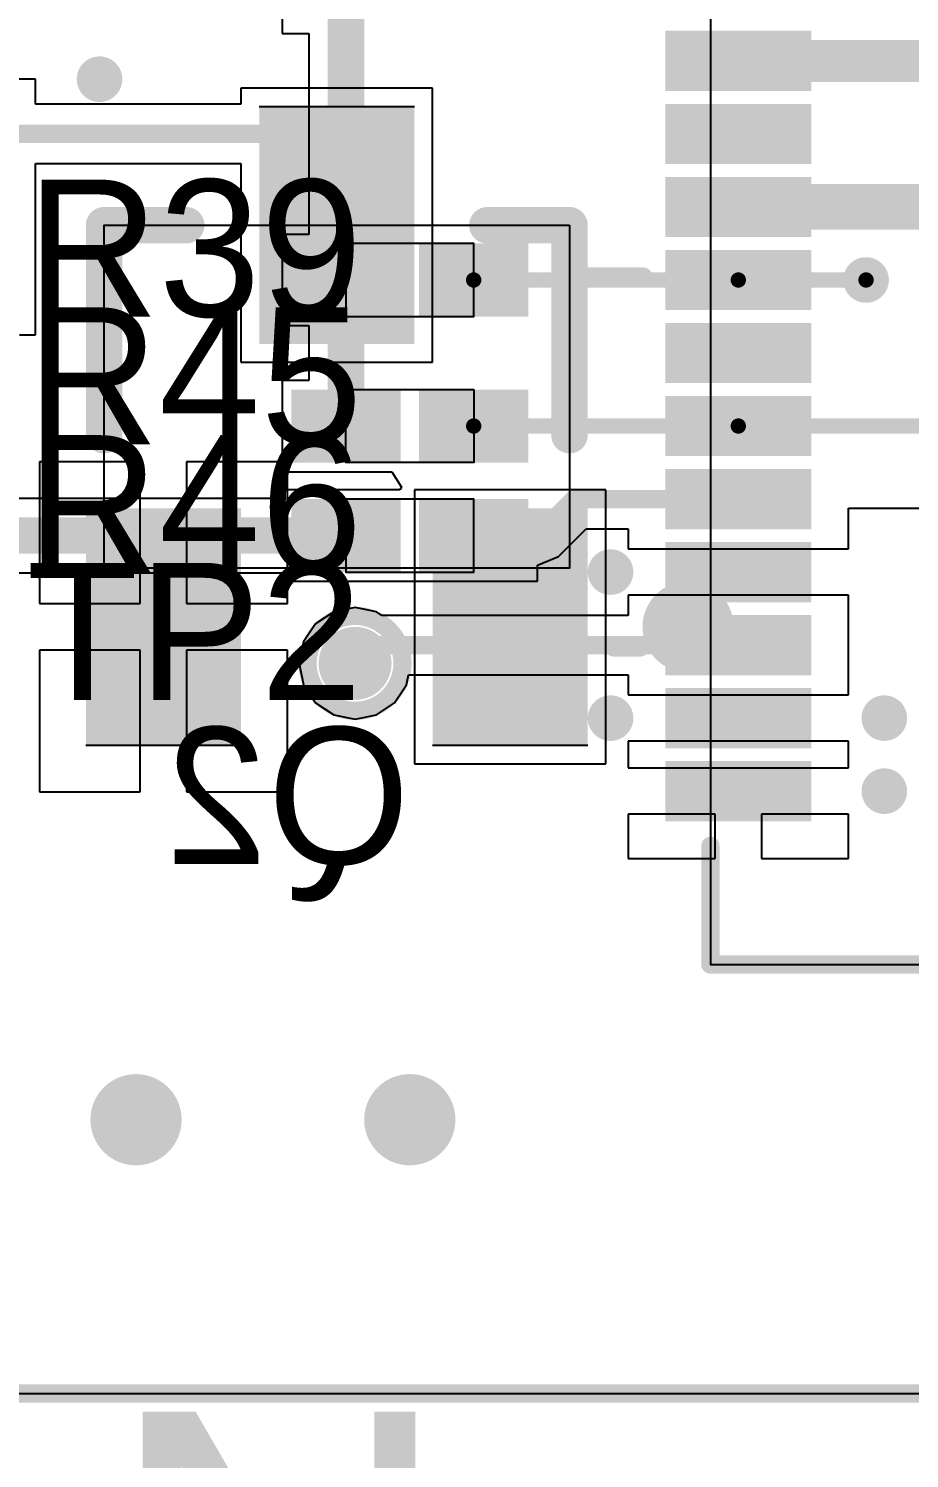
# Model space of a CAD drawing. Header units: millimetres. Extents: x 15 to 122, y 23 to 96.
# Drawn here: x 35.41 to 40.24, y 56.64 to 64.48 of the extents above; entities that cross this region are included whole.
import ezdxf

# ---------------------------------------------------------------- set-up
doc = ezdxf.new("R2010")
doc.units = ezdxf.units.MM
for name, color, linetype in [('Bottom Modules', 3, 'Continuous'), ('BottomLayer', 5, 'Continuous'), ('BottomOverlay', 54, 'Continuous'), ('BottomPaste', 16, 'Continuous'), ('TopLayer', 1, 'Continuous'), ('TopOverlay', 2, 'Continuous'), ('TopPaste', 8, 'Continuous'), ('TopSolder', 216, 'Continuous'), ('Upper Modules', 80, 'Continuous')]:
    doc.layers.add(name, color=color, linetype=linetype)
doc.styles.get("Standard").update_dxf_attribs({"font": 'ARExthalf2.shx', "width": 0.1})

msp = doc.modelspace()

# ---------------------------------------------------------------- linework, layer by layer
at = {"layer": 'Bottom Modules'}
for p, q in [((36.67500158, 64.05000144), (37.52500242, 64.05000144)), ((36.57500178, 60.5500059), (35.72500094, 60.5500059)), ((38.47500306, 60.55000336), (37.62500222, 60.55000336))]:
    msp.add_line(p, q, dxfattribs=at)
msp.add_lwpolyline([(38.37500326, 63.40000274), (38.37500326, 61.52126790673223), (35.82500328, 61.52126790673223), (35.82500328, 63.40000274)], close=True, dxfattribs=at)
at = {"layer": 'BottomLayer'}
for p, q in [((35.45000276, 64.20000114), (34.95000376, 64.20000114)), ((35.45000276, 64.06236362), (35.45000276, 64.20000114)), ((37.62500222, 64.15000124), (36.57500178, 64.15000124)), ((36.57500178, 64.15000124), (36.57500178, 64.06236362)), ((37.62500222, 62.65000423999999), (37.62500222, 64.15000124)), ((36.57500178, 64.06236362), (35.45000276, 64.06236362)), ((35.45000276, 63.57071613999999), (35.45000276, 63.73764494)), ((35.45000276, 63.73764494), (36.57500178, 63.73764494)), ((36.57500178, 63.73764494), (36.57500178, 62.65000423999999)), ((35.45000276, 63.5707136), (35.4500053, 63.57071613999999)), ((35.4500053, 63.57071613999999), (35.45000276, 63.57071613999999)), ((35.4500053, 63.50000254), (35.45000276, 63.5707136)), ((35.45000276, 63.42929148), (35.4500053, 63.5)), ((35.4500053, 63.5), (35.4500053, 63.50000254)), ((35.4500053, 63.50000254), (35.4500053, 63.50000254)), ((35.4500053, 63.42928894), (35.45000276, 63.42929148)), ((35.45000276, 63.4292864), (35.4500053, 63.42928894)), ((35.45000276, 62.8000014), (35.45000276, 63.4292864)), ((35.3623626, 62.8000014), (35.45000276, 62.8000014)), ((36.57500178, 62.65000423999999), (37.62500222, 62.65000423999999)), ((36.02300135999999, 62.1040033), (35.47100094, 62.1040033)), ((35.47100094, 62.1040033), (35.47100094, 61.3270046)), ((36.02300135999999, 61.3270046), (36.02300135999999, 62.1040033)), ((36.82900178, 62.1040033), (36.27700136, 62.1040033)), ((36.27700136, 62.1040033), (36.27700136, 61.3270046)), ((36.82900178, 61.3270046), (36.82900178, 62.1040033)), ((38.57500286, 61.95000056), (37.52500242, 61.95000056)), ((37.52500242, 61.95000056), (37.52500242, 60.45000356)), ((38.57500286, 60.45000356), (38.57500286, 61.95000056)), ((35.47100094, 61.3270046), (36.02300135999999, 61.3270046)), ((36.27700136, 61.3270046), (36.82900178, 61.3270046)), ((36.02300135999999, 61.0730046), (35.47100094, 61.0730046)), ((35.47100094, 61.0730046), (35.47100094, 60.2960059)), ((36.02300135999999, 60.2960059), (36.02300135999999, 61.0730046)), ((36.82900178, 61.0730046), (36.27700136, 61.0730046)), ((36.27700136, 61.0730046), (36.27700136, 60.2960059)), ((36.82900178, 60.2960059), (36.82900178, 61.0730046)), ((37.52500242, 60.45000356), (38.57500286, 60.45000356)), ((35.47100094, 60.2960059), (36.02300135999999, 60.2960059)), ((36.27700136, 60.2960059), (36.82900178, 60.2960059))]:
    msp.add_line(p, q, dxfattribs=at)
at = {"layer": 'BottomLayer', "const_width": 0.0999998}
for points in [[(35.20000326, 63.90000428), (37.100002, 63.90000428)], [(37.100002, 63.40000274), (37.100002, 63.90000428)]]:
    msp.add_lwpolyline(points, dxfattribs=at)
at = {"layer": 'BottomLayer'}
for points, const_width in [([(37.07500332, 63.90000428, 1), (37.12500068, 63.90000428, 1)], 0.0499999), ([(37.07500332, 63.90000428, 1), (37.12500068, 63.90000428, 1)], 0.0499999), ([(37.07500332, 63.40000274, 1), (37.12500068, 63.40000274, 1)], 0.0499999), ([(37.98750086, 61.17500084, 1), (38.11249934, 61.17500084, 1)], 0.12499848), ([(36.13750202, 60.99999991999999, 1), (36.26250049999999, 60.99999991999999, 1)], 0.12499848), ([(35.87499048, 58.49998205999999, 1), (36.12498744, 58.49998205999999, 1)], 0.2499995), ([(37.37499002, 58.49998205999999, 1), (37.62498698, 58.49998205999999, 1)], 0.2499995)]:
    msp.add_lwpolyline(points, format="xyb", close=True, dxfattribs=dict(at, const_width=const_width))
for points in [[(37.52500242, 64.05000144), (36.67500158, 64.05000144), (37.52500242, 62.75000403999999), (36.67500158, 62.75000403999999)], [(36.57500178, 61.8500033), (35.72500094, 61.8500033), (36.57500178, 60.5500059), (35.72500094, 60.5500059)], [(38.47500306, 61.85000075999999), (37.62500222, 61.85000075999999), (38.47500306, 60.55000336), (37.62500222, 60.55000336)]]:
    msp.add_solid(points, dxfattribs=at)
at = {"layer": 'BottomOverlay', "const_width": 0.1999996}
for points in [[(35.82500074, 63.40000274), (36.27500238, 63.40000274)], [(35.82500328, 62.25000249999999), (35.82500328, 63.40000274)], [(37.92500162, 63.40000274), (38.37500326, 63.40000274)], [(38.37500326, 62.25000249999999), (38.37500326, 63.40000274)]]:
    msp.add_lwpolyline(points, dxfattribs=at)
at = {"layer": 'BottomOverlay'}
for points, const_width in [([(35.77500084, 63.40000274, 1), (35.87500064, 63.40000274, 1)], 0.0999998), ([(35.77500338, 63.40000274, 1), (35.87500318, 63.40000274, 1)], 0.0999998), ([(36.22500248, 63.40000274, 1), (36.32500228, 63.40000274, 1)], 0.0999998), ([(37.87500172, 63.40000274, 1), (37.97500152, 63.40000274, 1)], 0.0999998), ([(38.32500336, 63.40000274, 1), (38.42500316, 63.40000274, 1)], 0.0999998), ([(38.32500336, 63.40000274, 1), (38.42500316, 63.40000274, 1)], 0.0999998), ([(35.77500338, 62.25000249999999, 1), (35.87500318, 62.25000249999999, 1)], 0.0999998), ([(38.32500336, 62.25000249999999, 1), (38.42500316, 62.25000249999999, 1)], 0.0999998), ([(39.15000298, 61.20000206, 1), (38.90000094, 61.20000206, 1)], 0.2499995), ([(38.8375017, 61.20000206, 1), (38.96250018, 61.20000206, 1)], 0.12499848), ([(39.08750374, 61.20000206, 1), (39.21250222, 61.20000206, 1)], 0.12499848)]:
    msp.add_lwpolyline(points, format="xyb", close=True, dxfattribs=dict(at, const_width=const_width))
at = {"layer": 'BottomPaste'}
for points in [[(37.52500242, 64.05000144), (36.67500158, 64.05000144), (37.52500242, 62.75000403999999), (36.67500158, 62.75000403999999)], [(37.52500242, 64.05000144), (36.67500158, 64.05000144), (37.52500242, 62.75000403999999), (36.67500158, 62.75000403999999)], [(36.57500178, 61.8500033), (35.72500094, 61.8500033), (36.57500178, 60.5500059), (35.72500094, 60.5500059)], [(36.57500178, 61.8500033), (35.72500094, 61.8500033), (36.57500178, 60.5500059), (35.72500094, 60.5500059)], [(38.47500306, 61.85000075999999), (37.62500222, 61.85000075999999), (38.47500306, 60.55000336), (37.62500222, 60.55000336)], [(38.47500306, 61.85000075999999), (37.62500222, 61.85000075999999), (38.47500306, 60.55000336), (37.62500222, 60.55000336)]]:
    msp.add_solid(points, dxfattribs=at)
at = {"layer": 'TopLayer'}
for p, q in [((36.80000006, 64.94999709999999), (36.80000006, 64.4499981)), ((36.80000006, 64.4499981), (36.94608054, 64.4499981)), ((36.94608054, 64.4499981), (36.94608054, 63.34999775999999)), ((36.94608054, 63.34999775999999), (36.80000006, 63.34999775999999)), ((36.80000006, 63.34999775999999), (36.80000006, 62.84999876)), ((36.80000006, 62.84999876), (36.94608054, 62.84999876)), ((36.94608054, 62.84999876), (36.94608054, 62.54999682)), ((36.94608054, 62.54999682), (36.80000006, 62.54999682)), ((36.80000006, 62.54999682), (36.80000006, 62.04999781999999)), ((36.80000006, 62.04999781999999), (37.40239408, 62.04999781999999)), ((37.40239408, 62.04999781999999), (37.45380368, 61.96422201999999)), ((37.45380368, 61.96422201999999), (37.44620399999999, 61.95000563999999)), ((36.8000026, 61.90392241999999), (35.05946252, 61.90392241999999)), ((37.42929014, 61.9500031), (36.8000026, 61.9500031)), ((36.8000026, 61.9500031), (36.8000026, 61.90392241999999)), ((37.42929268, 61.9500031), (37.42929014, 61.95000563999999)), ((37.42929014, 61.95000563999999), (37.42929014, 61.9500031)), ((37.44620399999999, 61.95000563999999), (37.42929268, 61.9500031)), ((39.90400959999999, 61.62698368), (39.90400959999999, 61.84932512)), ((39.90400959999999, 61.84932512), (40.5999823, 61.84932512)), ((38.31481034, 61.58519814), (38.46725352, 61.73764131999999)), ((38.46725352, 61.73764131999999), (38.696011, 61.73764131999999)), ((38.696011, 61.73764131999999), (38.696011, 61.62698368)), ((38.20000487999999, 61.53764425999999), (38.31481034, 61.58519814)), ((38.696011, 61.62698368), (39.90400959999999, 61.62698368)), ((34.97501006, 61.49608478), (36.8000026, 61.49608478)), ((36.8000026, 61.49608478), (36.8000026, 61.45000409999999)), ((38.20000234, 61.45000409999999), (38.20000234, 61.53764425999999)), ((38.20000234, 61.53764425999999), (38.20000487999999, 61.53764425999999)), ((36.8000026, 61.45000409999999), (37.42928759999999, 61.45000409999999)), ((37.42928759999999, 61.45000409999999), (37.42929014, 61.45000156)), ((37.42929014, 61.45000156), (37.42929268, 61.45000409999999)), ((37.42929268, 61.45000409999999), (37.5000012, 61.45000156)), ((37.5000012, 61.45000156), (37.50000374, 61.45000156)), ((37.50000374, 61.45000156), (37.5707148, 61.45000409999999)), ((37.50000374, 61.45000156), (37.50000374, 61.45000156)), ((37.5707148, 61.45000409999999), (37.57071733999999, 61.45000156)), ((37.57071733999999, 61.45000156), (37.57071733999999, 61.45000409999999)), ((37.57071733999999, 61.45000409999999), (38.20000234, 61.45000409999999)), ((39.90400959999999, 61.37298368), (38.696011, 61.37298368)), ((38.696011, 61.37298368), (38.696011, 61.26234382)), ((39.90400959999999, 61.13099026), (39.90400959999999, 61.37298368)), ((37.08294844, 61.2825927), (36.98371318, 61.21628853999999)), ((37.2000018, 61.30587688), (37.08294844, 61.2825927)), ((37.31705516, 61.2825927), (37.2000018, 61.30587688)), ((37.3473599, 61.26234382), (37.31705516, 61.2825927)), ((38.696011, 61.26234382), (37.3473599, 61.26234382)), ((36.98371318, 61.21628853999999), (36.91740902, 61.11705327999999)), ((36.91740902, 61.11705327999999), (36.89412484, 60.99999991999999)), ((39.90401468, 61.13099026), (39.90400959999999, 61.13099026)), ((39.90401468, 61.0689787), (39.90401468, 61.13099026)), ((39.90400959999999, 60.82698274), (39.90400959999999, 61.0689787)), ((39.90400959999999, 61.0689787), (39.90400959999999, 61.0689787)), ((39.90400959999999, 61.0689787), (39.90400959999999, 61.06897616)), ((39.90400959999999, 61.06897616), (39.90401468, 61.0689787)), ((36.89412484, 60.99999991999999), (36.91740902, 60.88294655999999)), ((37.48259458, 60.88294655999999), (37.49347086, 60.93762513999999)), ((37.49347086, 60.93762513999999), (38.696011, 60.93762513999999)), ((38.696011, 60.93762513999999), (38.696011, 60.82698274)), ((36.91740902, 60.88294655999999), (36.98371318, 60.78371129999999)), ((37.41629042, 60.78371129999999), (37.48259458, 60.88294655999999)), ((36.98371318, 60.78371129999999), (37.08294844, 60.71740714)), ((37.31705516, 60.71740714), (37.41629042, 60.78371129999999)), ((38.696011, 60.82698274), (39.90400959999999, 60.82698274)), ((37.08294844, 60.71740714), (37.2000018, 60.69412295999999)), ((37.2000018, 60.69412295999999), (37.31705516, 60.71740714)), ((39.90400959999999, 60.57298273999999), (38.696011, 60.57298273999999)), ((38.696011, 60.57298273999999), (38.696011, 60.42698353999999)), ((39.90400959999999, 60.42698353999999), (39.90400959999999, 60.57298273999999)), ((38.696011, 60.42698353999999), (39.90400959999999, 60.42698353999999)), ((39.17301029999999, 60.17298354), (38.696011, 60.17298354)), ((38.696011, 60.17298354), (38.696011, 59.93098504)), ((39.17301029999999, 59.93098504), (39.17301029999999, 60.17298354)), ((39.90400959999999, 60.17298354), (39.4270103, 60.17298354)), ((39.4270103, 60.17298354), (39.4270103, 59.93098504)), ((39.90400959999999, 59.93098504), (39.90400959999999, 60.17298354)), ((38.696011, 59.93098504), (39.17301029999999, 59.93098504)), ((39.4270103, 59.93098504), (39.90400959999999, 59.93098504))]:
    msp.add_line(p, q, dxfattribs=at)
for points, const_width in [([(37.14999936, 63.09999826), (37.14999936, 64.6999976)], 0.1999996), ([(39.07500186, 64.30000093999999), (39.29999252, 64.30000093999999)], 0.22999954), ([(39.29999252, 64.30000093999999), (39.3000103, 64.29998316)], 0.22999954), ([(39.3000103, 64.29998316), (41.80001038, 64.29998316)], 0.22999954), ([(39.3000103, 63.49998476), (40.59998484, 63.49998476)], 0.2499995), ([(39.3000103, 63.49998476), (39.3000103, 63.5)], 0.22999954), ([(37.14999936, 62.29999732), (37.14999936, 63.09999826)], 0.1999996), ([(37.8500005, 63.09999826), (39.3000103, 63.09999826)], 0.08400033999999999), ([(39.3000103, 63.09999826), (39.99999874, 63.09999826)], 0.08400033999999999), ([(39.99999874, 63.09999826), (40.00000128, 63.1000008)], 0.08400033999999999), ([(37.8500005, 62.29999732), (39.2999976, 62.29999732)], 0.08400033999999999), ([(39.2999976, 62.29999732), (39.30000013999999, 62.29999986)], 0.08400033999999999), ([(39.3000103, 62.29998208), (40.5999823, 62.29998208)], 0.08400033999999999), ([(38.20000487999999, 61.7000036), (38.40000194, 61.90000066)], 0.0999998), ([(38.40000194, 61.90000066), (39.29999252, 61.90000066)], 0.0999998), ([(34.97499736, 61.7000036), (37.1500019, 61.7000036)], 0.1999996), ([(37.85000304, 61.7000036), (38.20000487999999, 61.7000036)], 0.0999998), ([(37.2000018, 60.99999991999999), (37.29998636, 61.09998448)], 0.0999998), ([(37.29998636, 61.09998448), (39.3000103, 61.09998448)], 0.0999998)]:
    msp.add_lwpolyline(points, dxfattribs=dict(at, const_width=const_width))
for points, const_width in [([(39.01250262, 64.30000093999999, 1), (39.13750109999999, 64.30000093999999, 1)], 0.12499848), ([(39.01750134, 64.30000093999999, 1), (39.13250238, 64.30000093999999, 1)], 0.1149985), ([(39.242492, 64.30000093999999, 1), (39.35749303999999, 64.30000093999999, 1)], 0.1149985), ([(39.242492, 64.30000093999999, 1), (39.35749303999999, 64.30000093999999, 1)], 0.1149985), ([(39.24250978, 64.29998316, 1), (39.35751081999999, 64.29998316, 1)], 0.1149985), ([(39.24250978, 64.29998316, 1), (39.35751081999999, 64.29998316, 1)], 0.1149985), ([(39.46250172, 64.30000093999999, 1), (39.5875002, 64.30000093999999, 1)], 0.12499848), ([(35.73750282, 64.20000114, 1), (35.8625013, 64.20000114, 1)], 0.12499848), ([(39.01250262, 63.90000173999999, 1), (39.13750109999999, 63.90000173999999, 1)], 0.12499848), ([(39.01250262, 63.5, 1), (39.13750109999999, 63.5, 1)], 0.12499848), ([(39.23751106, 63.49998476, 1), (39.36250954, 63.49998476, 1)], 0.12499848), ([(39.24250978, 63.5, 1), (39.35751081999999, 63.5, 1)], 0.1149985), ([(39.24250978, 63.49998476, 1), (39.35751081999999, 63.49998476, 1)], 0.1149985), ([(39.46250172, 63.5, 1), (39.5875002, 63.5, 1)], 0.12499848), ([(39.93750204, 63.1000008, 1), (40.06250052, 63.1000008, 1)], 0.12499848), ([(37.09999946, 63.09999826, 1), (37.19999926, 63.09999826, 1)], 0.0999998), ([(37.09999946, 63.09999826, 1), (37.19999926, 63.09999826, 1)], 0.0999998), ([(37.82899978, 63.09999826, 1), (37.87100122, 63.09999826, 1)], 0.0419989), ([(39.27900958, 63.09999826, 1), (39.32101102, 63.09999826, 1)], 0.0419989), ([(39.27900958, 63.09999826, 1), (39.32101102, 63.09999826, 1)], 0.0419989), ([(39.97899802, 63.09999826, 1), (40.02099946, 63.09999826, 1)], 0.0419989), ([(39.97899802, 63.09999826, 1), (40.02099946, 63.09999826, 1)], 0.0419989), ([(39.97900056, 63.1000008, 1), (40.021002, 63.1000008, 1)], 0.0419989), ([(39.2375009, 62.70000159999999, 1), (39.36249938, 62.70000159999999, 1)], 0.12499848), ([(39.48750039999999, 62.70000159999999, 1), (39.61249888, 62.70000159999999, 1)], 0.12499848), ([(37.09999946, 62.29999732, 1), (37.19999926, 62.29999732, 1)], 0.0999998), ([(37.82899978, 62.29999732, 1), (37.87100122, 62.29999732, 1)], 0.0419989), ([(39.27899688, 62.29999732, 1), (39.32099832, 62.29999732, 1)], 0.0419989), ([(39.27899688, 62.29999732, 1), (39.32099832, 62.29999732, 1)], 0.0419989), ([(39.27899942, 62.29999986, 1), (39.32100086, 62.29999986, 1)], 0.0419989), ([(39.27900958, 62.29998208, 1), (39.32101102, 62.29998208, 1)], 0.0419989), ([(38.37500326, 61.90000066, 1), (38.42500062, 61.90000066, 1)], 0.0499999), ([(38.37500326, 61.90000066, 1), (38.42500062, 61.90000066, 1)], 0.0499999), ([(39.27499384, 61.90000066, 1), (39.3249912, 61.90000066, 1)], 0.0499999), ([(37.100002, 61.7000036, 1), (37.2000018, 61.7000036, 1)], 0.0999998), ([(37.7875038, 61.7000036, 1), (37.91250228, 61.7000036, 1)], 0.12499848), ([(37.82500436, 61.7000036, 1), (37.87500172, 61.7000036, 1)], 0.0499999), ([(38.1750062, 61.7000036, 1), (38.22500356, 61.7000036, 1)], 0.0499999), ([(38.1750062, 61.7000036, 1), (38.22500356, 61.7000036, 1)], 0.0499999), ([(38.5375023, 61.50000146, 1), (38.66250077999999, 61.50000146, 1)], 0.12499848), ([(39.01250262, 61.50000146, 1), (39.13750109999999, 61.50000146, 1)], 0.12499848), ([(39.48750039999999, 61.50000146, 1), (39.61249888, 61.50000146, 1)], 0.12499848), ([(37.100002, 60.99999991999999, 1), (37.30000159999999, 60.99999991999999, 1)], 0.1999996), ([(37.27498768, 61.09998448, 1), (37.32498504, 61.09998448, 1)], 0.0499999), ([(37.27498768, 61.09998448, 1), (37.32498504, 61.09998448, 1)], 0.0499999), ([(39.27501162, 61.09998448, 1), (39.32500898, 61.09998448, 1)], 0.0499999), ([(37.17500312, 60.99999991999999, 1), (37.22500048, 60.99999991999999, 1)], 0.0499999), ([(38.5375023, 60.70000052, 1), (38.66250077999999, 60.70000052, 1)], 0.12499848), ([(39.46250172, 60.70000052, 1), (39.5875002, 60.70000052, 1)], 0.12499848), ([(40.03750184, 60.70000052, 1), (40.16250032, 60.70000052, 1)], 0.12499848), ([(39.01250262, 60.29999878, 1), (39.13750109999999, 60.29999878, 1)], 0.12499848), ([(39.46250172, 60.29999878, 1), (39.5875002, 60.29999878, 1)], 0.12499848), ([(40.03750184, 60.30000132, 1), (40.16250032, 60.30000132, 1)], 0.12499848), ([(35.87499048, 58.49998205999999, 1), (36.12498744, 58.49998205999999, 1)], 0.2499995), ([(37.37499002, 58.49998205999999, 1), (37.62498698, 58.49998205999999, 1)], 0.2499995)]:
    msp.add_lwpolyline(points, format="xyb", close=True, dxfattribs=dict(at, const_width=const_width))
for points in [[(39.6500096, 64.18498466), (39.6500096, 64.41498166), (38.950011, 64.18498466), (38.950011, 64.41498166)], [(39.6500096, 63.78498545999999), (39.6500096, 64.01498246), (38.950011, 63.78498545999999), (38.950011, 64.01498246)], [(39.6500096, 63.38498626), (39.6500096, 63.61498326), (38.950011, 63.38498626), (38.950011, 63.61498326)], [(36.89999986, 63.24999795999999), (36.89999986, 62.94999856), (37.39999886, 63.24999795999999), (37.39999886, 62.94999856)], [(37.600001, 63.24999795999999), (37.600001, 62.94999856), (38.09999999999999, 63.24999795999999), (38.09999999999999, 62.94999856)], [(39.6500096, 62.98498452), (39.6500096, 63.21498151999999), (38.950011, 62.98498452), (38.950011, 63.21498151999999)], [(39.6500096, 62.58498531999999), (39.6500096, 62.81498232), (38.950011, 62.58498531999999), (38.950011, 62.81498232)], [(36.89999986, 62.44999702), (36.89999986, 62.14999761999999), (37.39999886, 62.44999702), (37.39999886, 62.14999761999999)], [(37.600001, 62.44999702), (37.600001, 62.14999761999999), (38.09999999999999, 62.44999702), (38.09999999999999, 62.14999761999999)], [(39.6500096, 62.18498357999999), (39.6500096, 62.41498058), (38.950011, 62.18498357999999), (38.950011, 62.41498058)], [(39.6500096, 61.78498438), (39.6500096, 62.01498137999999), (38.950011, 61.78498438), (38.950011, 62.01498137999999)], [(37.4000014, 61.5500039), (37.4000014, 61.8500033), (36.9000024, 61.5500039), (36.9000024, 61.8500033)], [(38.10000254, 61.5500039), (38.10000254, 61.8500033), (37.60000354, 61.5500039), (37.60000354, 61.8500033)], [(39.6500096, 61.38498517999999), (39.6500096, 61.61498218), (38.950011, 61.38498517999999), (38.950011, 61.61498218)], [(39.6500096, 60.98498598), (39.6500096, 61.21498297999999), (38.950011, 60.98498598), (38.950011, 61.21498297999999)], [(39.6500096, 60.58498424), (39.6500096, 60.81498123999999), (38.950011, 60.58498424), (38.950011, 60.81498123999999)], [(39.6500096, 60.18498503999999), (39.6500096, 60.41498204), (38.950011, 60.18498503999999), (38.950011, 60.41498204)]]:
    msp.add_solid(points, dxfattribs=at)
at = {"layer": 'TopOverlay', "const_width": 0.0999998}
for points in [[(39.92501032, 63.49998476), (41.17501035999999, 63.49998476)], [(38.38104084, 63.11898476), (38.7780403, 63.11898476)], [(38.61904138, 61.08698476), (38.76204084, 61.08698476)], [(39.14702863999999, 59.3500083), (39.14702863999999, 59.99998414)], [(39.17500928, 59.3500083), (41.9250114, 59.3500083)], [(25.54999716, 56.99995965999999), (43.55001196, 56.99995965999999)]]:
    msp.add_lwpolyline(points, dxfattribs=at)
at = {"layer": 'TopOverlay'}
for points, const_width in [([(39.90001164, 63.49998476, 1), (39.95000899999999, 63.49998476, 1)], 0.0499999), ([(38.35604216, 63.11898476, 1), (38.40603952, 63.11898476, 1)], 0.0499999), ([(38.75304162, 63.11898476, 1), (38.80303898, 63.11898476, 1)], 0.0499999), ([(37.46000128, 60.99999991999999, 1), (36.94000232, 60.99999991999999, 1)], 0.0999998), ([(38.5940427, 61.08698476, 1), (38.64404005999999, 61.08698476, 1)], 0.0499999), ([(38.73704215999999, 61.08698476, 1), (38.78703952, 61.08698476, 1)], 0.0499999), ([(36.91500363999999, 60.99999991999999, 1), (36.965001, 60.99999991999999, 1)], 0.0499999), ([(37.4350026, 60.99999991999999, 1), (37.48499996, 60.99999991999999, 1)], 0.0499999), ([(39.12202996, 59.99998414, 1), (39.17202732, 59.99998414, 1)], 0.0499999), ([(39.12202996, 59.3500083, 1), (39.17202732, 59.3500083, 1)], 0.0499999), ([(39.15001059999999, 59.3500083, 1), (39.20000796, 59.3500083, 1)], 0.0499999)]:
    msp.add_lwpolyline(points, format="xyb", close=True, dxfattribs=dict(at, const_width=const_width))
at = {"layer": 'TopPaste', "const_width": 0.1999996}
msp.add_lwpolyline([(37.100002, 60.99999991999999, 1), (37.30000159999999, 60.99999991999999, 1)], format="xyb", close=True, dxfattribs=at)
msp.add_lwpolyline([(37.100002, 60.99999991999999, 1), (37.30000159999999, 60.99999991999999, 1)], format="xyb", close=True, dxfattribs=at)
at = {"layer": 'TopPaste'}
for points in [[(39.7000095, 64.13498476), (39.7000095, 64.46498156), (38.9000111, 64.13498476), (38.9000111, 64.46498156)], [(39.7000095, 64.13498476), (39.7000095, 64.46498156), (38.9000111, 64.13498476), (38.9000111, 64.46498156)], [(39.7000095, 63.73498556), (39.7000095, 64.06498236), (38.9000111, 63.73498556), (38.9000111, 64.06498236)], [(39.7000095, 63.73498556), (39.7000095, 64.06498236), (38.9000111, 63.73498556), (38.9000111, 64.06498236)], [(39.7000095, 63.33498635999999), (39.7000095, 63.66498316), (38.9000111, 63.33498635999999), (38.9000111, 63.66498316)], [(39.7000095, 63.33498635999999), (39.7000095, 63.66498316), (38.9000111, 63.33498635999999), (38.9000111, 63.66498316)], [(36.89999986, 63.24999795999999), (36.89999986, 62.94999856), (37.39999886, 63.24999795999999), (37.39999886, 62.94999856)], [(36.89999986, 63.24999795999999), (36.89999986, 62.94999856), (37.39999886, 63.24999795999999), (37.39999886, 62.94999856)], [(37.600001, 63.24999795999999), (37.600001, 62.94999856), (38.09999999999999, 63.24999795999999), (38.09999999999999, 62.94999856)], [(37.600001, 63.24999795999999), (37.600001, 62.94999856), (38.09999999999999, 63.24999795999999), (38.09999999999999, 62.94999856)], [(39.7000095, 62.93498461999999), (39.7000095, 63.26498142), (38.9000111, 62.93498461999999), (38.9000111, 63.26498142)], [(39.7000095, 62.93498461999999), (39.7000095, 63.26498142), (38.9000111, 62.93498461999999), (38.9000111, 63.26498142)], [(39.7000095, 62.53498542), (39.7000095, 62.86498221999999), (38.9000111, 62.53498542), (38.9000111, 62.86498221999999)], [(39.7000095, 62.53498542), (39.7000095, 62.86498221999999), (38.9000111, 62.53498542), (38.9000111, 62.86498221999999)], [(36.89999986, 62.44999702), (36.89999986, 62.14999761999999), (37.39999886, 62.44999702), (37.39999886, 62.14999761999999)], [(36.89999986, 62.44999702), (36.89999986, 62.14999761999999), (37.39999886, 62.44999702), (37.39999886, 62.14999761999999)], [(37.600001, 62.44999702), (37.600001, 62.14999761999999), (38.09999999999999, 62.44999702), (38.09999999999999, 62.14999761999999)], [(37.600001, 62.44999702), (37.600001, 62.14999761999999), (38.09999999999999, 62.44999702), (38.09999999999999, 62.14999761999999)], [(39.7000095, 62.13498368), (39.7000095, 62.46498047999999), (38.9000111, 62.13498368), (38.9000111, 62.46498047999999)], [(39.7000095, 62.13498368), (39.7000095, 62.46498047999999), (38.9000111, 62.13498368), (38.9000111, 62.46498047999999)], [(39.7000095, 61.73498447999999), (39.7000095, 62.06498128), (38.9000111, 61.73498447999999), (38.9000111, 62.06498128)], [(39.7000095, 61.73498447999999), (39.7000095, 62.06498128), (38.9000111, 61.73498447999999), (38.9000111, 62.06498128)], [(37.4000014, 61.5500039), (37.4000014, 61.8500033), (36.9000024, 61.5500039), (36.9000024, 61.8500033)], [(37.4000014, 61.5500039), (37.4000014, 61.8500033), (36.9000024, 61.5500039), (36.9000024, 61.8500033)], [(38.10000254, 61.5500039), (38.10000254, 61.8500033), (37.60000354, 61.5500039), (37.60000354, 61.8500033)], [(38.10000254, 61.5500039), (38.10000254, 61.8500033), (37.60000354, 61.5500039), (37.60000354, 61.8500033)], [(39.7000095, 61.33498528), (39.7000095, 61.66498207999999), (38.9000111, 61.33498528), (38.9000111, 61.66498207999999)], [(39.7000095, 61.33498528), (39.7000095, 61.66498207999999), (38.9000111, 61.33498528), (38.9000111, 61.66498207999999)], [(39.7000095, 60.93498607999999), (39.7000095, 61.26498288), (38.9000111, 60.93498607999999), (38.9000111, 61.26498288)], [(39.7000095, 60.93498607999999), (39.7000095, 61.26498288), (38.9000111, 60.93498607999999), (38.9000111, 61.26498288)], [(39.7000095, 60.53498433999999), (39.7000095, 60.86498114), (38.9000111, 60.53498433999999), (38.9000111, 60.86498114)], [(39.7000095, 60.53498433999999), (39.7000095, 60.86498114), (38.9000111, 60.53498433999999), (38.9000111, 60.86498114)], [(39.7000095, 60.13498514), (39.7000095, 60.46498193999999), (38.9000111, 60.13498514), (38.9000111, 60.46498193999999)], [(39.7000095, 60.13498514), (39.7000095, 60.46498193999999), (38.9000111, 60.13498514), (38.9000111, 60.46498193999999)]]:
    msp.add_solid(points, dxfattribs=at)
at = {"layer": 'TopSolder', "const_width": 0.1999996}
msp.add_lwpolyline([(37.100002, 60.99999991999999, 1), (37.30000159999999, 60.99999991999999, 1)], format="xyb", close=True, dxfattribs=at)
msp.add_lwpolyline([(37.100002, 60.99999991999999, 1), (37.30000159999999, 60.99999991999999, 1)], format="xyb", close=True, dxfattribs=at)
at = {"layer": 'TopSolder'}
for points in [[(39.7000095, 64.13498476), (39.7000095, 64.46498156), (38.9000111, 64.13498476), (38.9000111, 64.46498156)], [(39.7000095, 64.13498476), (39.7000095, 64.46498156), (38.9000111, 64.13498476), (38.9000111, 64.46498156)], [(39.7000095, 63.73498556), (39.7000095, 64.06498236), (38.9000111, 63.73498556), (38.9000111, 64.06498236)], [(39.7000095, 63.73498556), (39.7000095, 64.06498236), (38.9000111, 63.73498556), (38.9000111, 64.06498236)], [(39.7000095, 63.33498635999999), (39.7000095, 63.66498316), (38.9000111, 63.33498635999999), (38.9000111, 63.66498316)], [(39.7000095, 63.33498635999999), (39.7000095, 63.66498316), (38.9000111, 63.33498635999999), (38.9000111, 63.66498316)], [(36.84999996, 63.29999786), (36.84999996, 62.89999865999999), (37.44999876, 63.29999786), (37.44999876, 62.89999865999999)], [(36.84999996, 63.29999786), (36.84999996, 62.89999865999999), (37.44999876, 63.29999786), (37.44999876, 62.89999865999999)], [(37.5500011, 63.29999786), (37.5500011, 62.89999865999999), (38.1499999, 63.29999786), (38.1499999, 62.89999865999999)], [(37.5500011, 63.29999786), (37.5500011, 62.89999865999999), (38.1499999, 63.29999786), (38.1499999, 62.89999865999999)], [(39.7000095, 62.93498461999999), (39.7000095, 63.26498142), (38.9000111, 62.93498461999999), (38.9000111, 63.26498142)], [(39.7000095, 62.93498461999999), (39.7000095, 63.26498142), (38.9000111, 62.93498461999999), (38.9000111, 63.26498142)], [(39.7000095, 62.53498542), (39.7000095, 62.86498221999999), (38.9000111, 62.53498542), (38.9000111, 62.86498221999999)], [(39.7000095, 62.53498542), (39.7000095, 62.86498221999999), (38.9000111, 62.53498542), (38.9000111, 62.86498221999999)], [(36.84999996, 62.49999691999999), (36.84999996, 62.09999772), (37.44999876, 62.49999691999999), (37.44999876, 62.09999772)], [(36.84999996, 62.49999691999999), (36.84999996, 62.09999772), (37.44999876, 62.49999691999999), (37.44999876, 62.09999772)], [(37.5500011, 62.49999691999999), (37.5500011, 62.09999772), (38.1499999, 62.49999691999999), (38.1499999, 62.09999772)], [(37.5500011, 62.49999691999999), (37.5500011, 62.09999772), (38.1499999, 62.49999691999999), (38.1499999, 62.09999772)], [(39.7000095, 62.13498368), (39.7000095, 62.46498047999999), (38.9000111, 62.13498368), (38.9000111, 62.46498047999999)], [(39.7000095, 62.13498368), (39.7000095, 62.46498047999999), (38.9000111, 62.13498368), (38.9000111, 62.46498047999999)], [(39.7000095, 61.73498447999999), (39.7000095, 62.06498128), (38.9000111, 61.73498447999999), (38.9000111, 62.06498128)], [(39.7000095, 61.73498447999999), (39.7000095, 62.06498128), (38.9000111, 61.73498447999999), (38.9000111, 62.06498128)], [(37.4500013, 61.500004), (37.4500013, 61.90000319999999), (36.8500025, 61.500004), (36.8500025, 61.90000319999999)], [(37.4500013, 61.500004), (37.4500013, 61.90000319999999), (36.8500025, 61.500004), (36.8500025, 61.90000319999999)], [(38.15000243999999, 61.500004), (38.15000243999999, 61.90000319999999), (37.55000364, 61.500004), (37.55000364, 61.90000319999999)], [(38.15000243999999, 61.500004), (38.15000243999999, 61.90000319999999), (37.55000364, 61.500004), (37.55000364, 61.90000319999999)], [(39.7000095, 61.33498528), (39.7000095, 61.66498207999999), (38.9000111, 61.33498528), (38.9000111, 61.66498207999999)], [(39.7000095, 61.33498528), (39.7000095, 61.66498207999999), (38.9000111, 61.33498528), (38.9000111, 61.66498207999999)], [(39.7000095, 60.93498607999999), (39.7000095, 61.26498288), (38.9000111, 60.93498607999999), (38.9000111, 61.26498288)], [(39.7000095, 60.93498607999999), (39.7000095, 61.26498288), (38.9000111, 60.93498607999999), (38.9000111, 61.26498288)], [(39.7000095, 60.53498433999999), (39.7000095, 60.86498114), (38.9000111, 60.53498433999999), (38.9000111, 60.86498114)], [(39.7000095, 60.53498433999999), (39.7000095, 60.86498114), (38.9000111, 60.53498433999999), (38.9000111, 60.86498114)], [(39.7000095, 60.13498514), (39.7000095, 60.46498193999999), (38.9000111, 60.13498514), (38.9000111, 60.46498193999999)], [(39.7000095, 60.13498514), (39.7000095, 60.46498193999999), (38.9000111, 60.13498514), (38.9000111, 60.46498193999999)]]:
    msp.add_solid(points, dxfattribs=at)
at = {"layer": 'Upper Modules'}
for points in [[(43.55001196, 56.99995965999999), (43.55001196, 70.02498313999999), (25.54999716, 70.02498313999999), (25.54999716, 56.99995965999999)], [(39.14703118, 67.64996122), (39.14703118, 59.3500083), (41.95299204, 59.3500083), (41.95299204, 67.64996122)], [(37.14999936, 63.29999786), (37.14999936, 62.89999865999999), (37.85000049999999, 62.89999865999999), (37.85000049999999, 63.29999786)], [(37.85000049999999, 62.49999691999999), (37.85000049999999, 62.09999772), (37.14999936, 62.09999772), (37.14999936, 62.49999691999999)], [(37.15000189999999, 61.90000319999999), (37.15000189999999, 61.500004), (37.85000304, 61.500004), (37.85000304, 61.90000319999999)]]:
    msp.add_lwpolyline(points, close=True, dxfattribs=at)

# ---------------------------------------------------------------- texts
at = {"layer": 'BottomOverlay', "text_generation_flag": 2}
msp.add_text('Q2', height=0.75000104, rotation=360, dxfattribs=at).set_placement((37.5000012, 59.89999958))
at = {"layer": 'TopOverlay'}
for s, p in [('R39', (35.40000032, 62.9000012)), ('R45', (35.40000032, 62.20000005999999)), ('TP2', (35.40000032, 60.80000032))]:
    msp.add_text(s, height=0.75000104, rotation=360, dxfattribs=at).set_placement(p)
for s, height, p in [('R46', 0.75000104, (35.40000032, 61.50000146)), ('FAN', 2.00000108, (32.40000124, 54.90000196))]:
    msp.add_text(s, height=height, dxfattribs=at).set_placement(p)

doc.saveas('drawing.dxf')
